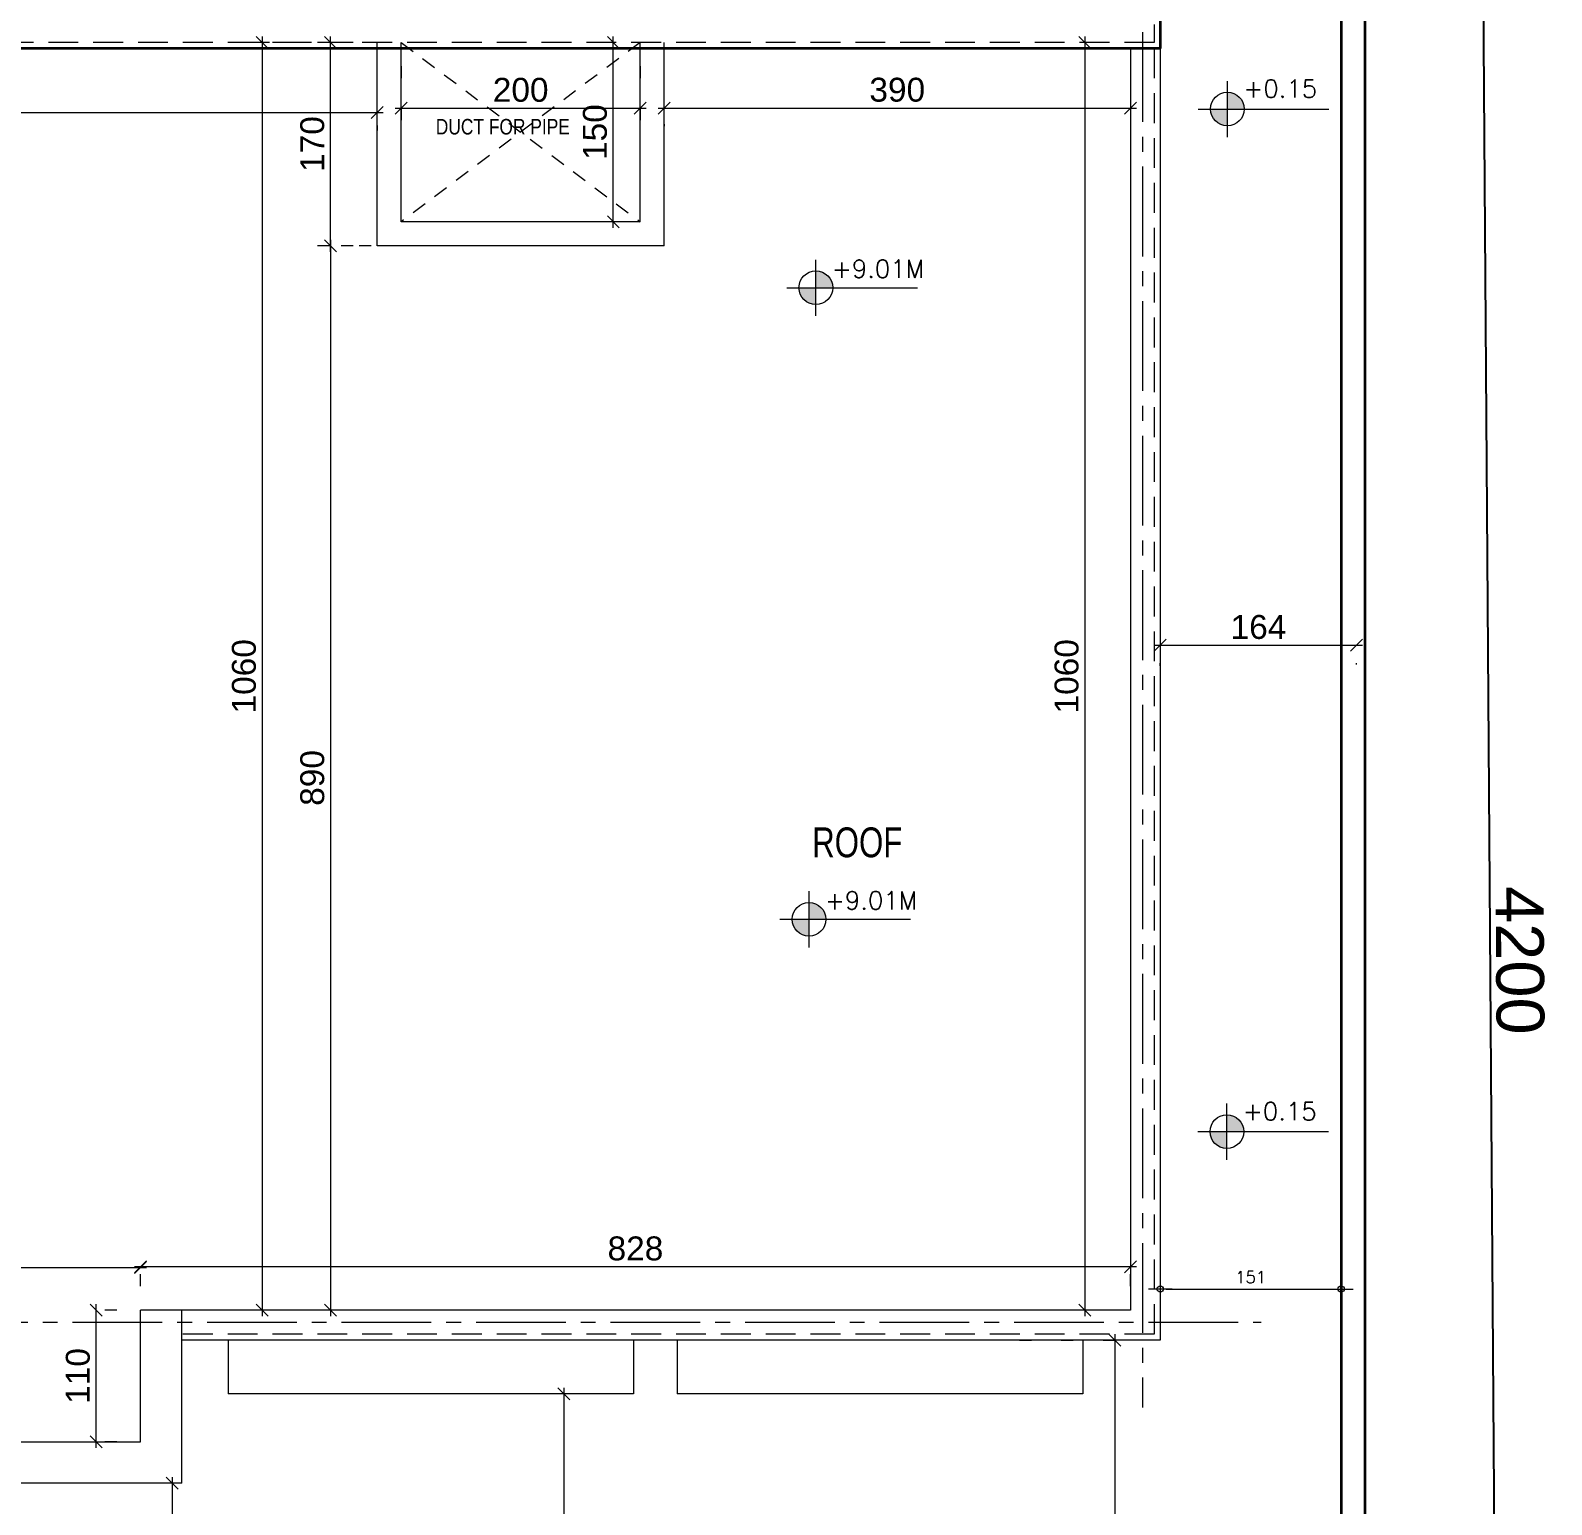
# Model space of a CAD drawing. Header units: millimetres. Extents: x -11627 to -10952, y 10244 to 10588.
# Drawn here: x -11591.94 to -11579.22, y 10468.62 to 10480.94 of the extents above; entities that cross this region are included whole.
import ezdxf

# ---------------------------------------------------------------- set-up
doc = ezdxf.new("R2010")
doc.units = ezdxf.units.MM
doc.header["$PDMODE"] = 35
for name, pattern in [('DOT', [0.25, 0, -0.25]), ('GROUND FLOOR XREF - option 3$0$FATHER FR$0$CENTER2', [1.125, 0.75, -0.125, 0.125, -0.125]), ('HIDDEN', [0.375, 0.25, -0.125]), ('HIDDEN2', [0.1875, 0.125, -0.0625])]:
    doc.linetypes.add(name, pattern=pattern)
doc.layers.get('0').update_dxf_attribs({"lineweight": 5})
doc.layers.get('DEFPOINTS').update_dxf_attribs({"lineweight": 5})
for name, color, linetype, lineweight in [('A-AXIS LINE', 8, 'GROUND FLOOR XREF - option 3$0$FATHER FR$0$CENTER2', 0), ('A-GEN DIMS INTERNAL', 86, 'Continuous', 5), ('A-LEVEL TAG', 23, 'Continuous', 9), ('A-STAIR HIDDEN', 251, 'HIDDEN', 9), ('A-TEXT', 3, 'Continuous', 13), ('DIM IN', 191, 'Continuous', 5), ('hidden', 251, 'HIDDEN2', 5), ('STAIR', 34, 'Continuous', 5), ('SYMBOLS LEVEL', 233, 'Continuous', 5), ('WALLS', 4, 'Continuous', 35)]:
    doc.layers.add(name, color=color, linetype=linetype, lineweight=lineweight)
doc.layers.add('A-OUTER DIMENSION', color=52, linetype='Continuous')
doc.styles.add('Arcan Template Sheet A1$0$banda$0$BANDA AD-0705$0$ZFP', font='')
doc.styles.add('GROUND FLOOR XREF - option 3$0$STYLE1', font='arial.ttf', dxfattribs={"height": 0.2})
doc.styles.add('T20-200', font='ROMANS.SHX', dxfattribs={"height": 0.4})
doc.styles.add('T20-50', font='ROMANS.SHX', dxfattribs={"height": 0.1})
doc.styles.add('TEXTS', font='arial.ttf', dxfattribs={"width": 0.8})
doc.styles.get('Arcan Template Sheet A1$0$banda$0$BANDA AD-0705$0$ZFP').set_extended_font_data('Swis721 BT')
doc.dimstyles.new('D50', dxfattribs={"dimtxt": 0.1, "dimasz": 0.05, "dimexe": 0, "dimexo": 0, "dimgap": 0.05, "dimtad": 1, "dimdec": 0, "dimlfac": 100, "dimzin": 0, "dimdsep": 46, "dimtxsty": 'T20-50', "dimblk": 'DOT1', "dimcen": 0.05, "dimse1": 1, "dimse2": 1, "dimclrd": 256, "dimclre": 256, "dimclrt": 256, "dimadec": 0, "dimazin": 0, "dimtfac": 10, "dimtdec": 0, "dimtix": 1, "dimtmove": 2, "dimatfit": 3, "dimldrblk": 'DOT', "dimfxl": 1, "dimtolj": 1, "dimtzin": 0, "dimlwd": -1, "dimlwe": -1, "dimarcsym": 0})
doc.dimstyles.new('DIM 100', dxfattribs={"dimtxt": 0.2, "dimasz": 0.1, "dimexe": 0.15, "dimexo": 0.2, "dimgap": 0.05, "dimtad": 1, "dimdec": 0, "dimlfac": 100, "dimzin": 1, "dimdsep": 46, "dimtxsty": 'GROUND FLOOR XREF - option 3$0$STYLE1', "dimblk": 'OBLIQUE', "dimcen": 0.02, "dimdle": 0.05, "dimclrd": 256, "dimclre": 6, "dimclrt": 3, "dimadec": 1, "dimazin": 0, "dimtfac": 0.9, "dimtdec": 0, "dimtix": 1, "dimtofl": 0, "dimtmove": 2, "dimatfit": 3, "dimldrblk": 'ARCHTICK', "dimfxl": 1, "dimtolj": 1, "dimtzin": 12, "dimlwd": -1, "dimlwe": -1, "dimarcsym": 0})
doc.dimstyles.new('DIM-LAYOUT', dxfattribs={"dimscale": 0.08, "dimtxt": 5, "dimasz": 2, "dimexe": 100, "dimexo": 100, "dimgap": 0.5, "dimtad": 1, "dimdec": 0, "dimlfac": 100, "dimdsep": 46, "dimtxsty": 'Arcan Template Sheet A1$0$banda$0$BANDA AD-0705$0$ZFP', "dimblk": 'ARCHTICK', "dimcen": 0.2, "dimse1": 1, "dimse2": 1, "dimclrd": 256, "dimclre": 256, "dimclrt": 30, "dimazin": 2, "dimtfac": 1, "dimtdec": 0, "dimtix": 1, "dimtmove": 2, "dimatfit": 3, "dimldrblk": 'ARCHTICK', "dimfxl": 1, "dimtolj": 1, "dimtzin": 0, "dimlwd": -1, "dimarcsym": 0})

# ---------------------------------------------------------------- blocks, each defined once
blk = doc.blocks.new('_ArchTick')
at = {"color": 0, "linetype": 'ByBlock', "const_width": 0.15}
blk.add_lwpolyline([(-0.5, -0.5), (0.5, 0.5)], dxfattribs=at)
blk = doc.blocks.new('*D782')
at = {"layer": 'A-OUTER DIMENSION', "transparency": 16777216}
blk.add_line((-11579.58, 10452.166), (-11579.88, 10494.166), dxfattribs=at)
at = {"layer": 'DEFPOINTS', "color": 0, "transparency": 16777216}
for p in [(-11580.778, 10494.159), (-11579.88, 10494.166), (-11580.478, 10452.159)]:
    blk.add_point(p, dxfattribs=at)
at = {"layer": 'A-OUTER DIMENSION', "transparency": 16777216, "xscale": 0.16, "yscale": 0.16, "zscale": 0.16}
for p, rotation in [((-11579.88, 10494.166), 90.40924860803396), ((-11579.58, 10452.166), 270.409248608034)]:
    blk.add_blockref('_ArchTick', p, dxfattribs=dict(at, rotation=rotation))
at = {"layer": 'A-OUTER DIMENSION', "color": 30, "transparency": 16777216, "insert": (-11579.484, 10473.168), "char_height": 0.4, "attachment_point": 5, "rotation": 270.4092, "style": 'Arcan Template Sheet A1$0$banda$0$BANDA AD-0705$0$ZFP'}
blk.add_mtext('\\A1;4200', dxfattribs=at)
blk = doc.blocks.new('_Oblique')
at = {"color": 0, "linetype": 'ByBlock', "lineweight": -2}
blk.add_line((-0.5, -0.5), (0.5, 0.5), dxfattribs=at)
blk = doc.blocks.new('*D787')
at = {"layer": 'A-GEN DIMS INTERNAL', "color": 6, "linetype": 'DOT', "transparency": 16777216}
for p, q in [((-11588.84, 10480.643), (-11588.84, 10480.143)), ((-11586.84, 10480.643), (-11586.84, 10480.143))]:
    blk.add_line(p, q, dxfattribs=at)
at = {"layer": 'A-GEN DIMS INTERNAL', "transparency": 16777216}
blk.add_line((-11588.89, 10480.293), (-11586.79, 10480.293), dxfattribs=at)
at = {"layer": 'DEFPOINTS', "color": 0, "transparency": 16777216}
for p in [(-11588.84, 10480.843), (-11586.84, 10480.843), (-11586.84, 10480.293)]:
    blk.add_point(p, dxfattribs=at)
at = {"layer": 'A-GEN DIMS INTERNAL', "transparency": 16777216, "xscale": 0.1, "yscale": 0.1, "zscale": 0.1, "rotation": 180}
blk.add_blockref('_Oblique', (-11588.84, 10480.293), dxfattribs=at)
at = {"layer": 'A-GEN DIMS INTERNAL', "transparency": 16777216, "xscale": 0.1, "yscale": 0.1, "zscale": 0.1}
blk.add_blockref('_Oblique', (-11586.84, 10480.293), dxfattribs=at)
at = {"layer": 'A-GEN DIMS INTERNAL', "color": 3, "transparency": 16777216, "insert": (-11587.84, 10480.445), "char_height": 0.2, "attachment_point": 5, "style": 'GROUND FLOOR XREF - option 3$0$STYLE1'}
blk.add_mtext('\\A1;200', dxfattribs=at)
blk = doc.blocks.new('*D797')
at = {"layer": 'A-GEN DIMS INTERNAL', "color": 6, "linetype": 'DOT', "transparency": 16777216}
for p, q in [((-11587.04, 10480.843), (-11587.215, 10480.843)), ((-11587.04, 10479.343), (-11587.215, 10479.343))]:
    blk.add_line(p, q, dxfattribs=at)
at = {"layer": 'A-GEN DIMS INTERNAL', "transparency": 16777216}
blk.add_line((-11587.065, 10479.293), (-11587.065, 10480.893), dxfattribs=at)
at = {"layer": 'DEFPOINTS', "color": 0, "transparency": 16777216}
for p in [(-11587.065, 10480.843), (-11586.84, 10480.843), (-11586.84, 10479.343)]:
    blk.add_point(p, dxfattribs=at)
at = {"layer": 'A-GEN DIMS INTERNAL', "transparency": 16777216, "xscale": 0.1, "yscale": 0.1, "zscale": 0.1}
for p, rotation in [((-11587.065, 10480.843), 90), ((-11587.065, 10479.343), 270)]:
    blk.add_blockref('_Oblique', p, dxfattribs=dict(at, rotation=rotation))
at = {"layer": 'A-GEN DIMS INTERNAL', "color": 3, "transparency": 16777216, "insert": (-11587.218, 10480.093), "char_height": 0.2, "attachment_point": 5, "rotation": 90, "style": 'GROUND FLOOR XREF - option 3$0$STYLE1'}
blk.add_mtext('\\A1;150', dxfattribs=at)
blk = doc.blocks.new('*D798')
at = {"layer": 'A-GEN DIMS INTERNAL', "color": 6, "linetype": 'DOT', "transparency": 16777216}
for p, q in [((-11582.94, 10480.843), (-11583.271, 10480.843)), ((-11582.94, 10470.243), (-11583.271, 10470.243))]:
    blk.add_line(p, q, dxfattribs=at)
at = {"layer": 'A-GEN DIMS INTERNAL', "transparency": 16777216}
blk.add_line((-11583.121, 10480.893), (-11583.121, 10470.193), dxfattribs=at)
at = {"layer": 'DEFPOINTS', "color": 0, "transparency": 16777216}
for p in [(-11582.74, 10480.843), (-11583.121, 10470.243), (-11582.74, 10470.243)]:
    blk.add_point(p, dxfattribs=at)
at = {"layer": 'A-GEN DIMS INTERNAL', "transparency": 16777216, "xscale": 0.1, "yscale": 0.1, "zscale": 0.1}
for p, rotation in [((-11583.121, 10480.843), 90), ((-11583.121, 10470.243), 270)]:
    blk.add_blockref('_Oblique', p, dxfattribs=dict(at, rotation=rotation))
at = {"layer": 'A-GEN DIMS INTERNAL', "color": 3, "transparency": 16777216, "insert": (-11583.273, 10475.543), "char_height": 0.2, "attachment_point": 5, "rotation": 90, "style": 'GROUND FLOOR XREF - option 3$0$STYLE1'}
blk.add_mtext('\\A1;1060', dxfattribs=at)
blk = doc.blocks.new('*D799')
at = {"layer": 'A-GEN DIMS INTERNAL', "color": 6, "linetype": 'DOT', "transparency": 16777216}
for p, q in [((-11591.019, 10470.443), (-11591.019, 10470.756)), ((-11582.74, 10470.443), (-11582.74, 10470.756))]:
    blk.add_line(p, q, dxfattribs=at)
at = {"layer": 'A-GEN DIMS INTERNAL', "transparency": 16777216}
blk.add_line((-11582.69, 10470.606), (-11591.069, 10470.606), dxfattribs=at)
at = {"layer": 'DEFPOINTS', "color": 0, "transparency": 16777216}
for p in [(-11591.019, 10470.606), (-11591.019, 10470.243), (-11582.74, 10470.243)]:
    blk.add_point(p, dxfattribs=at)
at = {"layer": 'A-GEN DIMS INTERNAL', "transparency": 16777216, "xscale": 0.1, "yscale": 0.1, "zscale": 0.1, "rotation": 180}
blk.add_blockref('_Oblique', (-11591.019, 10470.606), dxfattribs=at)
at = {"layer": 'A-GEN DIMS INTERNAL', "transparency": 16777216, "xscale": 0.1, "yscale": 0.1, "zscale": 0.1}
blk.add_blockref('_Oblique', (-11582.74, 10470.606), dxfattribs=at)
at = {"layer": 'A-GEN DIMS INTERNAL', "color": 3, "transparency": 16777216, "insert": (-11586.88, 10470.758), "char_height": 0.2, "attachment_point": 5, "style": 'GROUND FLOOR XREF - option 3$0$STYLE1'}
blk.add_mtext('\\A1;828', dxfattribs=at)
blk = doc.blocks.new('*D804')
at = {"layer": 'A-GEN DIMS INTERNAL', "transparency": 16777216}
blk.add_line((-11597.59, 10480.257), (-11588.99, 10480.257), dxfattribs=at)
at = {"layer": 'A-GEN DIMS INTERNAL', "color": 6, "linetype": 'DOT', "transparency": 16777216}
for p, q in [((-11597.54, 10480.148), (-11597.54, 10480.107)), ((-11589.04, 10480.148), (-11589.04, 10480.107))]:
    blk.add_line(p, q, dxfattribs=at)
at = {"layer": 'DEFPOINTS', "color": 0, "transparency": 16777216}
for p in [(-11597.54, 10480.348), (-11589.04, 10480.348), (-11589.04, 10480.257)]:
    blk.add_point(p, dxfattribs=at)
at = {"layer": 'A-GEN DIMS INTERNAL', "transparency": 16777216, "xscale": 0.1, "yscale": 0.1, "zscale": 0.1, "rotation": 180}
blk.add_blockref('_Oblique', (-11597.54, 10480.257), dxfattribs=at)
at = {"layer": 'A-GEN DIMS INTERNAL', "transparency": 16777216, "xscale": 0.1, "yscale": 0.1, "zscale": 0.1}
blk.add_blockref('_Oblique', (-11589.04, 10480.257), dxfattribs=at)
at = {"layer": 'A-GEN DIMS INTERNAL', "color": 3, "transparency": 16777216, "insert": (-11593.29, 10480.409), "char_height": 0.2, "attachment_point": 5, "style": 'GROUND FLOOR XREF - option 3$0$STYLE1'}
blk.add_mtext('\\A1;850', dxfattribs=at)
blk = doc.blocks.new('*D805')
at = {"layer": 'A-GEN DIMS INTERNAL', "transparency": 16777216}
blk.add_line((-11586.69, 10480.293), (-11582.69, 10480.293), dxfattribs=at)
at = {"layer": 'A-GEN DIMS INTERNAL', "color": 6, "linetype": 'DOT', "transparency": 16777216}
for p, q in [((-11586.64, 10480.158), (-11586.64, 10480.143)), ((-11582.74, 10480.158), (-11582.74, 10480.143))]:
    blk.add_line(p, q, dxfattribs=at)
at = {"layer": 'DEFPOINTS', "color": 0, "transparency": 16777216}
for p in [(-11586.64, 10480.358), (-11582.74, 10480.358), (-11582.74, 10480.293)]:
    blk.add_point(p, dxfattribs=at)
at = {"layer": 'A-GEN DIMS INTERNAL', "transparency": 16777216, "xscale": 0.1, "yscale": 0.1, "zscale": 0.1, "rotation": 180}
blk.add_blockref('_Oblique', (-11586.64, 10480.293), dxfattribs=at)
at = {"layer": 'A-GEN DIMS INTERNAL', "transparency": 16777216, "xscale": 0.1, "yscale": 0.1, "zscale": 0.1}
blk.add_blockref('_Oblique', (-11582.74, 10480.293), dxfattribs=at)
at = {"layer": 'A-GEN DIMS INTERNAL', "color": 3, "transparency": 16777216, "insert": (-11584.69, 10480.446), "char_height": 0.2, "attachment_point": 5, "style": 'GROUND FLOOR XREF - option 3$0$STYLE1'}
blk.add_mtext('\\A1;390', dxfattribs=at)
blk = doc.blocks.new('*D806')
at = {"layer": 'A-GEN DIMS INTERNAL', "color": 6, "linetype": 'DOT', "transparency": 16777216}
for p, q in [((-11589.24, 10480.843), (-11589.58, 10480.843)), ((-11589.24, 10479.143), (-11589.58, 10479.143))]:
    blk.add_line(p, q, dxfattribs=at)
at = {"layer": 'A-GEN DIMS INTERNAL', "transparency": 16777216}
blk.add_line((-11589.43, 10479.093), (-11589.43, 10480.893), dxfattribs=at)
at = {"layer": 'DEFPOINTS', "color": 0, "transparency": 16777216}
for p in [(-11589.43, 10480.843), (-11589.04, 10480.843), (-11589.04, 10479.143)]:
    blk.add_point(p, dxfattribs=at)
at = {"layer": 'A-GEN DIMS INTERNAL', "transparency": 16777216, "xscale": 0.1, "yscale": 0.1, "zscale": 0.1}
for p, rotation in [((-11589.43, 10480.843), 90), ((-11589.43, 10479.143), 270)]:
    blk.add_blockref('_Oblique', p, dxfattribs=dict(at, rotation=rotation))
at = {"layer": 'A-GEN DIMS INTERNAL', "color": 3, "transparency": 16777216, "insert": (-11589.582, 10479.993), "char_height": 0.2, "attachment_point": 5, "rotation": 90, "style": 'GROUND FLOOR XREF - option 3$0$STYLE1'}
blk.add_mtext('\\A1;170', dxfattribs=at)
blk = doc.blocks.new('*D808')
at = {"layer": 'A-GEN DIMS INTERNAL', "transparency": 16777216}
blk.add_line((-11589.43, 10479.193), (-11589.43, 10470.193), dxfattribs=at)
at = {"layer": 'A-GEN DIMS INTERNAL', "color": 6, "linetype": 'DOT', "transparency": 16777216}
for p, q in [((-11588.04, 10479.143), (-11589.58, 10479.143)), ((-11588.04, 10470.243), (-11589.58, 10470.243))]:
    blk.add_line(p, q, dxfattribs=at)
at = {"layer": 'DEFPOINTS', "color": 0, "transparency": 16777216}
for p in [(-11587.84, 10479.143), (-11589.43, 10470.243), (-11587.84, 10470.243)]:
    blk.add_point(p, dxfattribs=at)
at = {"layer": 'A-GEN DIMS INTERNAL', "transparency": 16777216, "xscale": 0.1, "yscale": 0.1, "zscale": 0.1}
for p, rotation in [((-11589.43, 10479.143), 90), ((-11589.43, 10470.243), 270)]:
    blk.add_blockref('_Oblique', p, dxfattribs=dict(at, rotation=rotation))
at = {"layer": 'A-GEN DIMS INTERNAL', "color": 3, "transparency": 16777216, "insert": (-11589.582, 10474.693), "char_height": 0.2, "attachment_point": 5, "rotation": 90, "style": 'GROUND FLOOR XREF - option 3$0$STYLE1'}
blk.add_mtext('\\A1;890', dxfattribs=at)
blk = doc.blocks.new('*D809')
at = {"layer": 'A-GEN DIMS INTERNAL', "color": 6, "linetype": 'DOT', "transparency": 16777216}
for p, q in [((-11589.24, 10480.843), (-11590.152, 10480.843)), ((-11589.24, 10470.243), (-11590.152, 10470.243))]:
    blk.add_line(p, q, dxfattribs=at)
at = {"layer": 'A-GEN DIMS INTERNAL', "transparency": 16777216}
blk.add_line((-11590.002, 10480.893), (-11590.002, 10470.193), dxfattribs=at)
at = {"layer": 'DEFPOINTS', "color": 0, "transparency": 16777216}
for p in [(-11589.04, 10480.843), (-11590.002, 10470.243), (-11589.04, 10470.243)]:
    blk.add_point(p, dxfattribs=at)
at = {"layer": 'A-GEN DIMS INTERNAL', "transparency": 16777216, "xscale": 0.1, "yscale": 0.1, "zscale": 0.1}
for p, rotation in [((-11590.002, 10480.843), 90), ((-11590.002, 10470.243), 270)]:
    blk.add_blockref('_Oblique', p, dxfattribs=dict(at, rotation=rotation))
at = {"layer": 'A-GEN DIMS INTERNAL', "color": 3, "transparency": 16777216, "insert": (-11590.154, 10475.543), "char_height": 0.2, "attachment_point": 5, "rotation": 90, "style": 'GROUND FLOOR XREF - option 3$0$STYLE1'}
blk.add_mtext('\\A1;1060', dxfattribs=at)
blk = doc.blocks.new('*D813')
at = {"layer": 'A-GEN DIMS INTERNAL', "color": 6, "linetype": 'DOT', "transparency": 16777216}
for p, q in [((-11595.619, 10470.443), (-11595.619, 10470.749)), ((-11591.019, 10470.443), (-11591.019, 10470.749))]:
    blk.add_line(p, q, dxfattribs=at)
at = {"layer": 'A-GEN DIMS INTERNAL', "transparency": 16777216}
blk.add_line((-11595.669, 10470.599), (-11590.969, 10470.599), dxfattribs=at)
at = {"layer": 'DEFPOINTS', "color": 0, "transparency": 16777216}
for p in [(-11591.019, 10470.599), (-11595.619, 10470.243), (-11591.019, 10470.243)]:
    blk.add_point(p, dxfattribs=at)
at = {"layer": 'A-GEN DIMS INTERNAL', "transparency": 16777216, "xscale": 0.1, "yscale": 0.1, "zscale": 0.1, "rotation": 180}
blk.add_blockref('_Oblique', (-11595.619, 10470.599), dxfattribs=at)
at = {"layer": 'A-GEN DIMS INTERNAL', "transparency": 16777216, "xscale": 0.1, "yscale": 0.1, "zscale": 0.1}
blk.add_blockref('_Oblique', (-11591.019, 10470.599), dxfattribs=at)
at = {"layer": 'A-GEN DIMS INTERNAL', "color": 3, "transparency": 16777216, "insert": (-11593.319, 10470.751), "char_height": 0.2, "attachment_point": 5, "style": 'GROUND FLOOR XREF - option 3$0$STYLE1'}
blk.add_mtext('\\A1;460', dxfattribs=at)
blk = doc.blocks.new('*D814')
at = {"layer": 'A-GEN DIMS INTERNAL', "transparency": 16777216}
blk.add_line((-11591.391, 10469.093), (-11591.391, 10470.293), dxfattribs=at)
at = {"layer": 'A-GEN DIMS INTERNAL', "color": 6, "linetype": 'DOT', "transparency": 16777216}
for p, q in [((-11591.219, 10470.243), (-11591.541, 10470.243)), ((-11591.219, 10469.143), (-11591.541, 10469.143))]:
    blk.add_line(p, q, dxfattribs=at)
at = {"layer": 'DEFPOINTS', "color": 0, "transparency": 16777216}
for p in [(-11591.391, 10470.243), (-11591.019, 10470.243), (-11591.019, 10469.143)]:
    blk.add_point(p, dxfattribs=at)
at = {"layer": 'A-GEN DIMS INTERNAL', "transparency": 16777216, "xscale": 0.1, "yscale": 0.1, "zscale": 0.1}
for p, rotation in [((-11591.391, 10470.243), 90), ((-11591.391, 10469.143), 270)]:
    blk.add_blockref('_Oblique', p, dxfattribs=dict(at, rotation=rotation))
at = {"layer": 'A-GEN DIMS INTERNAL', "color": 3, "transparency": 16777216, "insert": (-11591.543, 10469.693), "char_height": 0.2, "attachment_point": 5, "rotation": 90, "style": 'GROUND FLOOR XREF - option 3$0$STYLE1'}
blk.add_mtext('\\A1;110', dxfattribs=at)
blk = doc.blocks.new('DDW')
at = {"layer": 'SYMBOLS LEVEL'}
h = blk.add_hatch(color=256, dxfattribs=at)
edge = h.paths.add_edge_path()
edge.add_line((-11621.43, 10035.115), (-11621.43, 10034.975))
edge.add_line((-11621.43, 10034.975), (-11621.289, 10034.975))
edge.add_arc((-11621.43, 10034.975), 0.141, 0, 90)
edge = h.paths.add_edge_path()
edge.add_line((-11621.43, 10034.834), (-11621.43, 10034.975))
edge.add_line((-11621.43, 10034.975), (-11621.571, 10034.975))
edge.add_arc((-11621.43, 10034.975), 0.141, 180, 270)
for p, q in [((-11621.43, 10034.74), (-11621.43, 10035.209)), ((-11621.674, 10034.975), (-11620.58, 10034.975))]:
    blk.add_line(p, q, dxfattribs=at)
blk.add_circle((-11621.43, 10034.975), 0.141, dxfattribs=at)
blk = doc.blocks.new('TTGTGTG')
at = {"layer": 'STAIR'}
for p, q in [((-11225.514, 10451.209, -5.564), (-11225.514, 10450.76, -5.564)), ((-11222.123, 10451.209, -5.564), (-11222.123, 10450.76, -5.564)), ((-11222.123, 10450.76), (-11225.514, 10450.76))]:
    blk.add_line(p, q, dxfattribs=at)
blk = doc.blocks.new('*D825')
at = {"layer": 'A-GEN DIMS INTERNAL', "transparency": 16777216}
blk.add_line((-11582.54, 10475.802), (-11580.798, 10475.802), dxfattribs=at)
at = {"layer": 'A-GEN DIMS INTERNAL', "color": 6, "linetype": 'DOT', "transparency": 16777216}
for p, q in [((-11582.49, 10475.63), (-11582.49, 10475.652)), ((-11580.848, 10475.642), (-11580.848, 10475.652))]:
    blk.add_line(p, q, dxfattribs=at)
at = {"layer": 'DEFPOINTS', "color": 0, "transparency": 16777216}
for p in [(-11582.49, 10475.83), (-11580.848, 10475.842), (-11580.848, 10475.802)]:
    blk.add_point(p, dxfattribs=at)
at = {"layer": 'A-GEN DIMS INTERNAL', "transparency": 16777216, "xscale": 0.1, "yscale": 0.1, "zscale": 0.1, "rotation": 180}
blk.add_blockref('_Oblique', (-11582.49, 10475.802), dxfattribs=at)
at = {"layer": 'A-GEN DIMS INTERNAL', "transparency": 16777216, "xscale": 0.1, "yscale": 0.1, "zscale": 0.1}
blk.add_blockref('_Oblique', (-11580.848, 10475.802), dxfattribs=at)
at = {"layer": 'A-GEN DIMS INTERNAL', "color": 3, "transparency": 16777216, "insert": (-11581.669, 10475.954), "char_height": 0.2, "attachment_point": 5, "style": 'GROUND FLOOR XREF - option 3$0$STYLE1'}
blk.add_mtext('\\A1;164', dxfattribs=at)
blk = doc.blocks.new('*D827')
at = {"layer": 'A-GEN DIMS INTERNAL', "transparency": 16777216}
blk.add_line((-11582.87, 10470.043), (-11582.87, 10458.678), dxfattribs=at)
at = {"layer": 'A-GEN DIMS INTERNAL', "color": 6, "linetype": 'DOT', "transparency": 16777216}
for p, q in [((-11583.668, 10469.993), (-11582.72, 10469.993)), ((-11583.668, 10458.728), (-11582.72, 10458.728))]:
    blk.add_line(p, q, dxfattribs=at)
at = {"layer": 'DEFPOINTS', "color": 0, "transparency": 16777216}
for p in [(-11583.868, 10469.993), (-11583.868, 10458.728), (-11582.87, 10458.728)]:
    blk.add_point(p, dxfattribs=at)
at = {"layer": 'A-GEN DIMS INTERNAL', "transparency": 16777216, "xscale": 0.1, "yscale": 0.1, "zscale": 0.1}
for p, rotation in [((-11582.87, 10469.993), 90), ((-11582.87, 10458.728), 270)]:
    blk.add_blockref('_Oblique', p, dxfattribs=dict(at, rotation=rotation))
at = {"layer": 'A-GEN DIMS INTERNAL', "color": 3, "transparency": 16777216, "insert": (-11583.022, 10464.361), "char_height": 0.2, "attachment_point": 5, "rotation": 90, "style": 'GROUND FLOOR XREF - option 3$0$STYLE1'}
blk.add_mtext('\\A1;1126', dxfattribs=at)
blk = doc.blocks.new('*D828')
at = {"layer": 'A-GEN DIMS INTERNAL', "color": 6, "linetype": 'DOT', "transparency": 16777216}
for p, q in [((-11590.873, 10468.797), (-11590.906, 10468.797)), ((-11590.871, 10452.454), (-11590.906, 10452.454))]:
    blk.add_line(p, q, dxfattribs=at)
at = {"layer": 'A-GEN DIMS INTERNAL', "transparency": 16777216}
blk.add_line((-11590.756, 10468.847), (-11590.756, 10452.404), dxfattribs=at)
at = {"layer": 'DEFPOINTS', "color": 0, "transparency": 16777216}
for p in [(-11590.673, 10468.797), (-11590.756, 10452.454), (-11590.671, 10452.454)]:
    blk.add_point(p, dxfattribs=at)
at = {"layer": 'A-GEN DIMS INTERNAL', "transparency": 16777216, "xscale": 0.1, "yscale": 0.1, "zscale": 0.1}
for p, rotation in [((-11590.756, 10468.797), 90), ((-11590.756, 10452.454), 270)]:
    blk.add_blockref('_Oblique', p, dxfattribs=dict(at, rotation=rotation))
at = {"layer": 'A-GEN DIMS INTERNAL', "color": 3, "transparency": 16777216, "insert": (-11590.908, 10460.625), "char_height": 0.2, "attachment_point": 5, "rotation": 90, "style": 'GROUND FLOOR XREF - option 3$0$STYLE1'}
blk.add_mtext('\\A1;1634', dxfattribs=at)
blk = doc.blocks.new('*D830')
at = {"layer": 'A-GEN DIMS INTERNAL', "color": 6, "linetype": 'DOT', "transparency": 16777216}
for p, q in [((-11587.56, 10469.544), (-11587.63, 10469.544)), ((-11588.905, 10452.299), (-11587.33, 10452.299))]:
    blk.add_line(p, q, dxfattribs=at)
at = {"layer": 'A-GEN DIMS INTERNAL', "transparency": 16777216}
blk.add_line((-11587.48, 10469.594), (-11587.48, 10452.249), dxfattribs=at)
at = {"layer": 'DEFPOINTS', "color": 0, "transparency": 16777216}
for p in [(-11587.36, 10469.544, -0.002), (-11589.105, 10452.299, 0.003), (-11587.48, 10452.299)]:
    blk.add_point(p, dxfattribs=at)
at = {"layer": 'A-GEN DIMS INTERNAL', "transparency": 16777216, "xscale": 0.1, "yscale": 0.1, "zscale": 0.1}
for p, rotation in [((-11587.48, 10469.544), 90), ((-11587.48, 10452.299), 270)]:
    blk.add_blockref('_Oblique', p, dxfattribs=dict(at, rotation=rotation))
at = {"layer": 'A-GEN DIMS INTERNAL', "color": 3, "transparency": 16777216, "insert": (-11587.631, 10460.922), "char_height": 0.2, "attachment_point": 5, "rotation": 90, "style": 'GROUND FLOOR XREF - option 3$0$STYLE1'}
blk.add_mtext('\\A1;1724', dxfattribs=at)
blk = doc.blocks.new('DOT1')
at = {"color": 0}
for p, q in [((-2, 0), (2, 0)), ((0, -2), (0, 2))]:
    blk.add_line(p, q, dxfattribs=at)
blk.add_circle((0, 0), 0.54, dxfattribs=at)
blk = doc.blocks.new('*D777')
at = {"layer": 'DEFPOINTS', "color": 0, "transparency": 16777216}
for p in [(-11582.49, 10470.381), (-11580.978, 10470.42), (-11580.978, 10470.381)]:
    blk.add_point(p, dxfattribs=at)
at = {"layer": 'DIM IN', "transparency": 16777216}
blk.add_line((-11582.44, 10470.42), (-11581.028, 10470.42), dxfattribs=at)
at = {"layer": 'DIM IN', "transparency": 16777216, "xscale": 0.05, "yscale": 0.05, "zscale": 0.05, "rotation": 180}
blk.add_blockref('DOT1', (-11582.49, 10470.42), dxfattribs=at)
at = {"layer": 'DIM IN', "transparency": 16777216, "xscale": 0.05, "yscale": 0.05, "zscale": 0.05}
blk.add_blockref('DOT1', (-11580.978, 10470.42), dxfattribs=at)
at = {"layer": 'DIM IN', "transparency": 16777216, "insert": (-11581.734, 10470.52), "char_height": 0.1, "attachment_point": 5, "style": 'T20-50'}
blk.add_mtext('\\A1;151', dxfattribs=at)
blk = doc.blocks.new('_Dot')
at = {"color": 0, "lineweight": -2}
blk.add_line((-0.5, 0), (-1, 0), dxfattribs=at)
at = {"color": 0, "const_width": 0.5}
blk.add_lwpolyline([(-0.25, 0, 1), (0.25, 0, 1)], format="xyb", close=True, dxfattribs=at)

msp = doc.modelspace()

# ---------------------------------------------------------------- linework, layer by layer
for p, q in [((-11589.04, 10479.143), (-11589.04, 10480.843)), ((-11588.84, 10479.343), (-11588.84, 10480.843)), ((-11586.84, 10479.343), (-11586.84, 10480.843)), ((-11586.64, 10479.143), (-11586.64, 10480.843)), ((-11582.49, 10480.843), (-11582.49, 10469.993)), ((-11582.74, 10480.793), (-11582.74, 10470.243)), ((-11586.84, 10479.343), (-11588.84, 10479.343)), ((-11586.64, 10479.143), (-11589.04, 10479.143)), ((-11582.74, 10470.243), (-11591.019, 10470.243)), ((-11591.019, 10469.143), (-11591.019, 10470.243)), ((-11590.673, 10468.797), (-11590.673, 10470.243)), ((-11582.49, 10469.993), (-11590.673, 10469.993)), ((-11595.619, 10469.143), (-11591.019, 10469.143)), ((-11590.673, 10468.797), (-11595.966, 10468.797))]:
    msp.add_line(p, q)
at = {"layer": 'A-AXIS LINE'}
for p, q in [((-11582.64, 10493.304), (-11582.64, 10469.429)), ((-11605.088, 10470.143), (-11581.645, 10470.143))]:
    msp.add_line(p, q, dxfattribs=at)
at = {"layer": 'A-STAIR HIDDEN'}
for p, q in [((-11582.54, 10492.243), (-11582.54, 10480.843)), ((-11582.54, 10480.843), (-11604.04, 10480.843)), ((-11582.54, 10480.793), (-11582.54, 10470.043)), ((-11582.54, 10470.043), (-11590.673, 10470.043))]:
    msp.add_line(p, q, dxfattribs=at)
at = {"layer": 'hidden'}
for p, q in [((-11588.84, 10480.843), (-11586.84, 10479.343)), ((-11586.84, 10480.843), (-11588.84, 10479.343))]:
    msp.add_line(p, q, dxfattribs=at)
at = {"layer": 'WALLS'}
for p, q in [((-11582.49, 10492.293), (-11582.49, 10480.793)), ((-11582.49, 10480.793), (-11604.09, 10480.793))]:
    msp.add_line(p, q, dxfattribs=at)
for points in [[(-11602.688, 10452.368), (-11606.573, 10452.405), (-11605.772, 10494.399), (-11580.778, 10494.159), (-11580.778, 10452.16), (-11589.691, 10452.245)], [(-11602.688, 10452.568), (-11606.369, 10452.603), (-11605.576, 10494.197), (-11580.978, 10493.961), (-11580.978, 10458.73)]]:
    msp.add_lwpolyline(points, dxfattribs=at)

# ---------------------------------------------------------------- block references
at = {"layer": 'A-LEVEL TAG', "ltscale": 0.3}
for p in [(36.059, 443.817), (36.002, 438.536)]:
    msp.add_blockref('DDW', p, dxfattribs=at)
at = {"layer": 'DIM IN'}
for p in [(-364.772, 18.783, -0.002), (-361.016, 18.783)]:
    msp.add_blockref('TTGTGTG', p, dxfattribs=at)
at = {"layer": 'STAIR', "ltscale": 0.3}
for p in [(39.501, 445.311), (39.497, 436.761)]:
    msp.add_blockref('DDW', p, dxfattribs=at)

# ---------------------------------------------------------------- texts
at = {"layer": 'A-LEVEL TAG', "char_height": 0.15, "width": 0.6675, "attachment_point": 1, "style": 'T20-200'}
for insert in [(-11585.237, 10479.025), (-11585.295, 10473.744)]:
    msp.add_mtext('+9.01M', dxfattribs=dict(at, insert=insert))
at = {"layer": 'A-TEXT'}
for s, height, style, width, p in [('DUCT FOR PIPE ', 0.13, 'TEXTS', 0.8, (-11588.55, 10480.073)), ('ROOF ', 0.2494, 'GROUND FLOOR XREF - option 3$0$STYLE1', 0.75, (-11585.402, 10474.03))]:
    msp.add_text(s, height=height, dxfattribs=dict(at, style=style, width=width)).set_placement(p)
at = {"layer": 'SYMBOLS LEVEL', "char_height": 0.15, "width": 0.6675, "attachment_point": 1, "style": 'T20-200'}
for insert in [(-11581.795, 10480.531), (-11581.799, 10471.981)]:
    msp.add_mtext('+0.15', dxfattribs=dict(at, insert=insert))

# ---------------------------------------------------------------- dimensions: what is measured, and where the dimension line sits
at = {"layer": 'A-GEN DIMS INTERNAL'}
for base, p1, p2, picture, middle in [((-11590.002, 10470.243), (-11589.04, 10480.843), (-11589.04, 10470.243), '*D809', (-11590.154, 10475.543)), ((-11589.43, 10480.843), (-11589.04, 10479.143), (-11589.04, 10480.843), '*D806', (-11589.582, 10479.993)), ((-11587.065, 10480.843), (-11586.84, 10479.343), (-11586.84, 10480.843), '*D797', (-11587.218, 10480.093)), ((-11583.121, 10470.243), (-11582.74, 10480.843), (-11582.74, 10470.243), '*D798', (-11583.273, 10475.543)), ((-11589.43, 10470.243), (-11587.84, 10479.143), (-11587.84, 10470.243), '*D808', (-11589.582, 10474.693)), ((-11591.391, 10470.243), (-11591.019, 10469.143), (-11591.019, 10470.243), '*D814', (-11591.543, 10469.693)), ((-11582.8696, 10458.7284), (-11583.8678, 10469.9929), (-11583.8678, 10458.7284), '*D827', (-11583.0218, 10464.3606)), ((-11587.4805, 10452.2993), (-11587.36, 10469.5437, -0.0018), (-11589.1049, 10452.2993, 0.0032), '*D830', (-11587.6309, 10460.9215)), ((-11590.756, 10452.454), (-11590.673, 10468.797), (-11590.671, 10452.454), '*D828', (-11590.908, 10460.625))]:
    dim = msp.add_linear_dim(base=base, p1=p1, p2=p2, angle=90, dimstyle='DIM 100', dxfattribs=at)
    dim.commit()
    dim.dimension.update_dxf_attribs({"geometry": picture, "text_midpoint": middle})
for base, p1, p2, picture, middle in [((-11586.84, 10480.293), (-11588.84, 10480.843), (-11586.84, 10480.843), '*D787', (-11587.84, 10480.445)), ((-11582.74, 10480.293), (-11586.64, 10480.358), (-11582.74, 10480.358), '*D805', (-11584.69, 10480.446)), ((-11589.04, 10480.257), (-11597.54, 10480.348), (-11589.04, 10480.348), '*D804', (-11593.29, 10480.409)), ((-11580.848, 10475.802), (-11582.49, 10475.83), (-11580.848, 10475.842), '*D825', (-11581.669, 10475.954)), ((-11591.019, 10470.606), (-11582.74, 10470.243), (-11591.019, 10470.243), '*D799', (-11586.88, 10470.758)), ((-11591.019, 10470.599), (-11595.619, 10470.243), (-11591.019, 10470.243), '*D813', (-11593.319, 10470.751))]:
    dim = msp.add_linear_dim(base=base, p1=p1, p2=p2, dimstyle='DIM 100', dxfattribs=at)
    dim.commit()
    dim.dimension.update_dxf_attribs({"geometry": picture, "text_midpoint": middle})
at = {"layer": 'A-OUTER DIMENSION'}
dim = msp.add_aligned_dim(p1=(-11580.478, 10452.159), p2=(-11580.778, 10494.159), distance=-0.899, dimstyle='DIM-LAYOUT', dxfattribs=at)
dim.commit()
dim.dimension.update_dxf_attribs({"geometry": '*D782', "text_midpoint": (-11579.484, 10473.168)})
at = {"layer": 'DIM IN'}
dim = msp.add_linear_dim(base=(-11580.978, 10470.42), p1=(-11582.49, 10470.381), p2=(-11580.978, 10470.381), dimstyle='D50', dxfattribs=at)
dim.commit()
dim.dimension.update_dxf_attribs({"geometry": '*D777', "text_midpoint": (-11581.734, 10470.52)})

doc.saveas('drawing.dxf')
